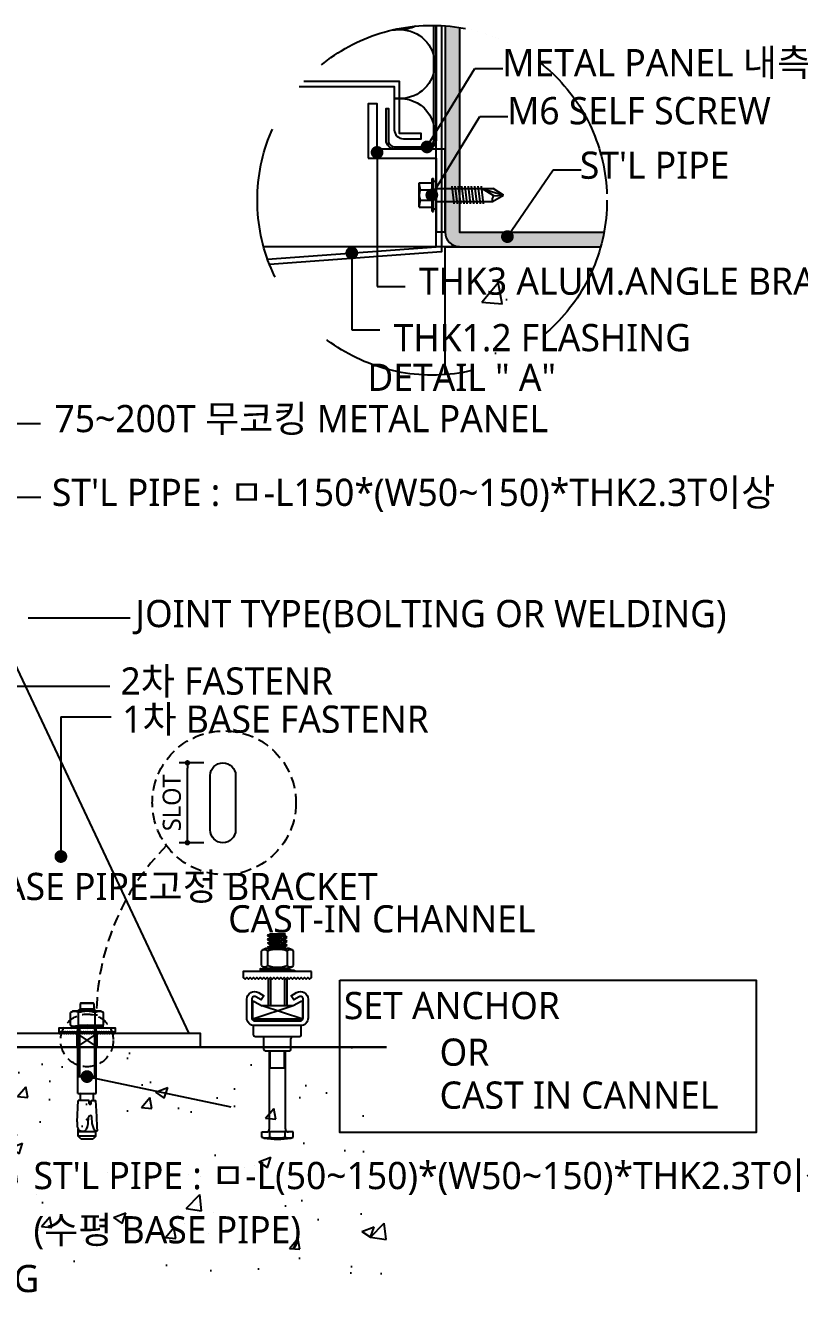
# Model space of a CAD drawing. Header units: millimetres. Extents: x -1365 to 31821, y 84 to 2865.
# Drawn here: x 5678 to 6020, y 845 to 1404 of the extents above; entities that cross this region are included whole.
import ezdxf

# ---------------------------------------------------------------- set-up
doc = ezdxf.new("R2010")
doc.units = ezdxf.units.MM
doc.header["$LTSCALE"] = 10
for name, pattern in [('2017.06.22  K-TOP METAL PANEL SHAPE(수정)$0$HID', [0.345, 0.225, -0.12]), ('CONTINOUS', [0]), ('HID', [0.375, 0.25, -0.125])]:
    doc.linetypes.add(name, pattern=pattern)
doc.layers.get('DEFPOINTS').update_dxf_attribs({"color": 137})
for name, color, linetype in [('1.bolt', 9, 'CONTINOUS'), ('1차화스너', 52, 'Continuous'), ('FLASHING', 5, 'Continuous'), ('steel', 3, 'Continuous'), ('SYM-LEAD', 6, 'Continuous'), ('TEXT', 3, 'Continuous'), ('볼트', 1, 'Continuous'), ('스피드블록메탈 100', 2, 'Continuous'), ('스피드블록메탈 135', 2, 'Continuous')]:
    doc.layers.add(name, color=color, linetype=linetype)
doc.styles.add('form$0$맑은고딕', font='malgun.ttf')
doc.styles.add('ROMANC', font='malgun.ttf', dxfattribs={"height": 8})
doc.styles.add('스타일1', font='malgun.ttf')
doc.dimstyles.new('KST-SHAPE_0.5', dxfattribs={"dimscale": 12, "dimtxt": 8, "dimasz": 0.2, "dimexe": 0.3, "dimexo": 0.7, "dimgap": 0.23, "dimtad": 1, "dimdec": 0, "dimlunit": 6, "dimtxsty": 'ROMANC', "dimblk": 'DOT', "dimcen": 2.5, "dimclrd": 11, "dimclre": 11, "dimclrt": 2, "dimadec": 0, "dimazin": 0, "dimtfac": 1, "dimtdec": 0, "dimtix": 1, "dimtmove": 2, "dimatfit": 3, "dimldrblk": 'DOT', "dimfxl": 1, "dimarcsym": 0})

# ---------------------------------------------------------------- blocks, each defined once
blk = doc.blocks.new('r6u76')
at = {"layer": '1.bolt', "color": 253}
for p, q in [((352662.1, -83450.1), (352660.1, -83451.2)), ((352687.4, -83450.1), (352662.1, -83450.1)), ((352666.8, -83450.1), (352668.9, -83447.9)), ((352668.2, -83448.7), (352668.2, -83450.1)), ((352669.4, -83442.6), (352668.8, -83443.3)), ((352668.8, -83443.3), (352668.8, -83447.9)), ((352680.8, -83443.3), (352668.8, -83443.3)), ((352668.9, -83447.9), (352680.6, -83447.9)), ((352669.4, -83442.6), (352680.1, -83442.6)), ((352680.8, -83443.3), (352680.1, -83442.6)), ((352682.8, -83450.1), (352680.6, -83447.9)), ((352680.8, -83443.3), (352680.8, -83447.9)), ((352681.3, -83448.7), (352681.3, -83450.1)), ((352687.4, -83450.1), (352689.4, -83451.2)), ((352660.1, -83462.3), (352660.1, -83451.2)), ((352667.4, -83462.3), (352667.4, -83451.2)), ((352682.1, -83462.3), (352682.1, -83451.2)), ((352689.4, -83462.3), (352689.4, -83451.2)), ((352662.1, -83463.4), (352660.1, -83462.3)), ((352666.5, -83462.3), (352683.7, -83462.3)), ((352666.8, -83522.6), (352666.8, -83464.8)), ((352668.2, -83464.8), (352668.2, -83507.6)), ((352681.3, -83464.8), (352681.3, -83507.6)), ((352682.8, -83522.6), (352682.8, -83464.8)), ((352687.4, -83463.4), (352689.4, -83462.3)), ((352666.8, -83507.6), (352682.8, -83507.6)), ((352666.8, -83522.6), (352682.8, -83522.6)), ((352669.1, -83528.7), (352669.1, -83523.2)), ((352680.4, -83528.7), (352680.4, -83523.2)), ((352666, -83547.6), (352667, -83528.7)), ((352676.8, -83528.7), (352667, -83528.7)), ((352676.6, -83531.3), (352676.8, -83528.7)), ((352678.4, -83528.7), (352682.6, -83528.7)), ((352678.5, -83531.3), (352678.4, -83528.7)), ((352683.3, -83542.7), (352682.6, -83528.7)), ((352675.1, -83551.9), (352675.4, -83550.6)), ((352675.4, -83550.6), (352675.8, -83549.3)), ((352675.8, -83549.3), (352676.1, -83543.4)), ((352679.3, -83548.9), (352679, -83543.1)), ((352679.9, -83550.7), (352679.3, -83548.9)), ((352680.5, -83552.6), (352679.9, -83550.7)), ((352683.7, -83552.2), (352683.3, -83542.7)), ((352666.4, -83552.4), (352666.9, -83553.8)), ((352666.9, -83553.8), (352667.9, -83554.9)), ((352667, -83560.3), (352667, -83553.9)), ((352667, -83555.9), (352682.6, -83555.9)), ((352682.6, -83560.3), (352667, -83560.3)), ((352669.3, -83562.6), (352667, -83560.3)), ((352667.9, -83554.9), (352669.2, -83555.6)), ((352669.2, -83555.6), (352670.6, -83555.8)), ((352670.6, -83555.8), (352672.9, -83555.4)), ((352672.9, -83555.4), (352674.3, -83554.1)), ((352674.3, -83554.1), (352675.1, -83551.9)), ((352682.6, -83560.3), (352680.2, -83562.6)), ((352681.2, -83554.4), (352680.5, -83552.6)), ((352682.6, -83555.6), (352681.2, -83554.4)), ((352682.6, -83555.6), (352683.9, -83555.6)), ((352682.6, -83560.3), (352682.6, -83555.6)), ((352683.9, -83555.6), (352683.7, -83552.2)), ((352669.4, -83562.6), (352680.1, -83562.6))]:
    blk.add_line(p, q, dxfattribs=at)
blk.add_lwpolyline([(352694.6, -83469.8), (352694.6, -83469.8), (352695.6, -83467.8), (352696.6, -83469.8), (352697.6, -83467.8), (352698.6, -83469.8), (352699.6, -83467.8), (352699.8, -83468), (352699.8, -83464.8), (352649.8, -83464.8), (352649.8, -83468), (352650.6, -83469.8), (352651.6, -83467.8), (352652.6, -83469.8), (352653.6, -83467.8), (352654.6, -83469.8), (352655.6, -83467.8), (352656.6, -83469.8), (352657.6, -83467.8), (352658.6, -83469.8), (352659.6, -83467.8), (352660.6, -83469.8), (352661.6, -83467.8), (352662.6, -83469.8), (352663.6, -83467.8), (352664.6, -83469.8), (352665.6, -83467.8), (352666.6, -83469.8), (352667.6, -83467.8), (352668.6, -83469.8), (352669.6, -83467.8), (352670.6, -83469.8), (352671.6, -83467.8), (352672.6, -83469.8), (352673.6, -83467.8), (352674.6, -83469.8), (352675.6, -83467.8), (352676.6, -83469.8), (352677.6, -83467.8), (352678.6, -83469.8), (352679.6, -83467.8), (352680.6, -83469.8), (352681.6, -83467.8), (352682.6, -83469.8), (352683.6, -83467.8), (352684.6, -83469.8), (352685.6, -83467.8), (352686.6, -83469.8), (352687.6, -83467.8), (352688.6, -83469.8), (352689.6, -83467.8), (352690.6, -83469.8), (352691.6, -83467.8), (352692.6, -83469.8), (352693.6, -83467.8), (352694.6, -83469.8), (352694.6, -83469.8)], dxfattribs=at)
for points in [[(352661.1, -83463.5), (352661.2, -83464.8), (352675.1, -83463.5), (352675, -83462.3)], [(352661.1, -83463.5), (352661.2, -83464.8), (352689.1, -83463.5), (352689, -83462.3)], [(352675.1, -83463.5), (352675.2, -83464.8), (352689.1, -83463.5), (352689, -83462.3)]]:
    blk.add_lwpolyline(points, close=True, dxfattribs=at)
for centre, radius, start, end in [((352663.8, -83456.6), 6.47, 55.5615, 124.4385), ((352674.8, -83474.3), 24.2, 72.383, 107.617), ((352685.7, -83456.6), 6.47, 55.5615, 124.4385), ((352663.8, -83457), 6.47, 235.5615, 304.4385), ((352674.8, -83439.3), 24.2, 252.383, 287.617), ((352685.7, -83457), 6.47, 235.5615, 304.4385), ((352668.5, -83523.2), 0.598, 0, 90), ((352681, -83523.2), 0.598, 90, 180), ((352677.6, -83531.1), 0.965, 188.5979, 351.4021), ((352685.5, -83548.6), 19.5, 177, 191.2993), ((352677.6, -83543.5), 1.47, 17.8518, 173.8748)]:
    blk.add_arc(centre, radius, start, end, dxfattribs=at)
blk.add_point((352674.6, -83545.4), dxfattribs=at)
blk = doc.blocks.new('_DOT')
at = {"color": 0, "linetype": 'ByBlock'}
blk.add_line((-0.5, 0), (-1, 0), dxfattribs=at)
at = {"color": 0, "linetype": 'ByBlock', "const_width": 0.5}
blk.add_lwpolyline([(-0.25, 0, 1), (0.25, 0, 1)], format="xyb", close=True, dxfattribs=at)
blk = doc.blocks.new('*D176')
at = {"color": 11, "lineweight": -2, "transparency": 16777216}
for p, q in [((5756.99, 1078.92), (5746.13, 1078.92)), ((5749.73, 1046.12), (5749.73, 1076.52)), ((5756.99, 1043.72), (5746.13, 1043.72))]:
    blk.add_line(p, q, dxfattribs=at)
at = {"layer": 'DEFPOINTS', "color": 0, "transparency": 16777216}
for p in [(5749.73, 1078.92), (5765.39, 1078.92), (5765.39, 1043.72)]:
    blk.add_point(p, dxfattribs=at)
at = {"color": 11, "lineweight": -2, "transparency": 16777216, "xscale": 2.4, "yscale": 2.4, "zscale": 2.4}
for p, rotation in [((5749.73, 1078.92), 90), ((5749.73, 1043.72), 270)]:
    blk.add_blockref('_DOT', p, dxfattribs=dict(at, rotation=rotation))
at = {"color": 2, "transparency": 16777216, "insert": (5742.88, 1061.32), "char_height": 8, "attachment_point": 5, "rotation": 90, "style": 'ROMANC'}
blk.add_mtext('SLOT ', dxfattribs=at)
blk = doc.blocks.new('A$C52D06953')
at = {"layer": '1차화스너', "color": 253}
for p, q in [((7.47, 25.29, 0), (8.43, 25.79, 0)), ((7.47, 25.29, 0), (7.47, 25.24, 0)), ((16.16, 24.48, 0), (7.47, 25.29, 0)), ((16.16, 24.43, 0), (7.47, 25.24, 0)), ((7.47, 25.24, 0), (8.72, 24.39, 0)), ((7.47, 23.55, 0), (8.72, 24.19, 0)), ((7.47, 23.55, 0), (7.47, 23.49, 0)), ((16.16, 22.74, 0), (7.47, 23.55, 0)), ((16.16, 22.68, 0), (7.47, 23.49, 0)), ((7.47, 23.49, 0), (8.72, 22.64, 0)), ((7.47, 21.8, 0), (8.72, 22.45, 0)), ((15.43, 25.79, 0), (8.43, 25.79, 0)), ((8.72, 24.39, 0), (8.72, 24.19, 0)), ((14.9, 23.76, 0), (8.72, 24.39, 0)), ((14.9, 23.55, 0), (8.72, 24.19, 0)), ((8.72, 22.64, 0), (8.72, 22.45, 0)), ((14.9, 22.02, 0), (8.72, 22.64, 0)), ((14.9, 21.8, 0), (8.72, 22.45, 0)), ((14.9, 25.29, 0), (10.17, 25.79, 0)), ((14.9, 25.51, 0), (12.14, 25.79, 0)), ((14.9, 25.51, 0), (15.43, 25.79, 0)), ((14.9, 25.51, 0), (14.9, 25.29, 0)), ((16.16, 24.48, 0), (14.9, 25.29, 0)), ((14.9, 23.76, 0), (16.16, 24.43, 0)), ((14.9, 23.76, 0), (14.9, 23.55, 0)), ((16.16, 22.74, 0), (14.9, 23.55, 0)), ((14.9, 22.02, 0), (16.16, 22.68, 0)), ((16.16, 24.48, 0), (16.16, 24.43, 0)), ((16.16, 22.74, 0), (16.16, 22.68, 0)), ((4.8, 18.34, 0), (4.8, 18.4, 0)), ((4.8, 11.92, 0), (4.8, 18.34, 0)), ((7.47, 21.8, 0), (7.47, 21.75, 0)), ((16.16, 20.99, 0), (7.47, 21.8, 0)), ((16.16, 20.94, 0), (7.47, 21.75, 0)), ((7.47, 21.75, 0), (8.72, 20.89, 0)), ((7.47, 20.05, 0), (8.72, 20.7, 0)), ((7.47, 20.05, 0), (7.47, 20, 0)), ((13.5, 19.49, 0), (7.47, 20.05, 0)), ((12.9, 19.49, 0), (7.47, 20, 0)), ((7.47, 20, 0), (8.21, 19.49, 0)), ((7.47, 19.49, 0), (16.16, 19.49, 0)), ((7.47, 18.34, 0), (7.47, 11.98, 0)), ((8.72, 20.89, 0), (8.72, 20.7, 0)), ((14.9, 20.27, 0), (8.72, 20.89, 0)), ((14.9, 20.06, 0), (8.72, 20.7, 0)), ((14.9, 22.02, 0), (14.9, 21.8, 0)), ((16.16, 20.99, 0), (14.9, 21.8, 0)), ((14.9, 20.27, 0), (16.16, 20.94, 0)), ((14.9, 20.27, 0), (14.9, 20.06, 0)), ((15.77, 19.49, 0), (14.9, 20.06, 0)), ((16.16, 20.99, 0), (16.16, 20.94, 0)), ((16.16, 18.34, 0), (16.16, 11.98, 0)), ((18.82, 11.91, 0), (18.82, 18.41, 0)), ((7.47, 10.76, 0), (16.16, 10.76, 0)), ((7.72, 5.95, 0), (7.72, -5.89, 0)), ((8.72, 5.95, 0), (8.72, -5.89, 0)), ((14.9, 5.95, 0), (14.9, -5.89, 0)), ((15.9, 5.95, 0), (15.9, -5.89, 0)), ((1.58, -3.86, 0), (0.91, -3.86, 0)), ((0.91, -11.71, 0), (0.91, -3.86, 0)), ((1.58, -3.86, 0), (5.09, -5.89, 0)), ((22.31, -3.86, 0), (18.8, -5.89, 0)), ((22.98, -3.86, 0), (22.31, -3.86, 0)), ((22.98, -11.71, 0), (22.98, -3.86, 0)), ((18.8, -5.89, 0), (0.91, -11.71, 0)), ((18.8, -5.89, 0), (5.09, -5.89, 0)), ((22.98, -11.71, 0), (5.09, -5.89, 0)), ((1.58, -12.39, 0), (0.91, -11.71, 0)), ((22.98, -11.71, 0), (0.91, -11.71, 0)), ((1.31, -18.75, 0), (1.31, -14.55, 0)), ((22.31, -12.39, 0), (1.58, -12.39, 0)), ((22.98, -11.71, 0), (22.31, -12.39, 0)), ((22.31, -18.75, 0), (22.31, -14.55, 0)), ((21.61, -19.45, 0), (2.01, -19.45, 0)), ((5.86, -25.05, 0), (5.86, -20.15, 0)), ((17.76, -25.05, 0), (17.76, -20.15, 0)), ((17.06, -25.75, 0), (6.56, -25.75, 0)), ((8.31, -60, 0), (8.31, -25.75, 0)), ((8.66, -33.24, 0), (8.66, -25.75, 0)), ((14.96, -33.24, 0), (14.96, -25.75, 0)), ((15.31, -60, 0), (15.31, -25.75, 0)), ((15.31, -33.24, 0), (8.31, -33.24, 0)), ((4.94, -61.4, 0), (7.61, -61.4, 0)), ((4.94, -63.67, 0), (4.94, -61.4, 0)), ((16.01, -61.4, 0), (7.61, -61.4, 0)), ((8.38, -63.67, 0), (8.38, -61.4, 0)), ((15.25, -63.67, 0), (15.25, -61.4, 0)), ((18.68, -61.4, 0), (16.01, -61.4, 0)), ((18.68, -63.67, 0), (18.68, -61.4, 0)), ((5.86, -64.2, 0), (4.94, -63.67, 0)), ((17.76, -64.2, 0), (5.86, -64.2, 0)), ((17.76, -64.2, 0), (18.68, -63.67, 0))]:
    blk.add_line(p, q, dxfattribs=at)
for points in [[(26.75, 9.26), (-3.25, 9.26), (-3.25, 6.62), (-2.5, 5.87), (-1.75, 6.62), (-1, 5.87), (-0.25, 6.62), (0.5, 5.87), (1.25, 6.62), (2, 5.87), (2.75, 6.62), (3.5, 5.87), (4.25, 6.62), (5, 5.87), (5.75, 6.62), (6.5, 5.87), (7.25, 6.62), (8, 5.87), (8.75, 6.62), (9.5, 5.87), (10.25, 6.62), (11, 5.87), (11.75, 6.62), (12.5, 5.87), (13.25, 6.62), (14, 5.87), (14.75, 6.62), (15.5, 5.87), (16.25, 6.62), (17, 5.87), (17.75, 6.62), (18.5, 5.87), (19.25, 6.62), (20, 5.87), (20.75, 6.62), (21.5, 5.87), (22.25, 6.62), (23, 5.87), (23.75, 6.62), (24.5, 5.87), (25.25, 6.62), (26, 5.87), (26.75, 6.62)], [(11.81, 9.93), (11.75, 9.27), (4.31, 9.93), (4.37, 10.59)], [(19.31, 9.93), (19.25, 9.26), (4.31, 9.93), (4.37, 10.59)], [(19.31, 9.93), (19.25, 9.26), (11.81, 9.93), (11.87, 10.59)]]:
    blk.add_lwpolyline(points, close=True, dxfattribs=at)
blk.add_lwpolyline([(1.69, -12.39), (11.81, -12.39), (21.94, -12.39, 0.414214), (23.15, -11.17), (23.15, -2.92, 0.57735), (21.33, -1.87), (18.97, -3.23), (17.89, -1.36), (20.25, 0, -0.57735), (25.31, -2.92), (25.31, -11.17, -0.414214), (21.94, -14.55), (1.69, -14.55, -0.414214), (-1.69, -11.17), (-1.69, -2.92, -0.57735), (3.38, 0), (5.74, -1.36), (4.66, -3.23), (2.29, -1.87, 0.57735), (0.47, -2.92), (0.47, -11.17, 0.414214)], format="xyb", close=True, dxfattribs=at)
for centre, radius, start, end in [((6.1, 17.09, 0), 1.85, 42.4396, 135.0099), ((7.58, 15.43, 0), 4.07, 91.5692, 132.9296), ((11.81, 6.04, 0), 13.04, 70.5389, 109.4611), ((16.05, 15.43, 0), 4.07, 47.0704, 88.4308), ((17.52, 17.09, 0), 1.85, 45.3774, 137.5604), ((6.1, 13.22, 0), 1.85, 224.9901, 317.5604), ((7.58, 14.83, 0), 4.07, 227.0704, 268.4308), ((11.81, 24.28, 0), 13.04, 250.5389, 289.4611), ((17.52, 13.22, 0), 1.85, 222.4396, 314.6226), ((16.05, 14.83, 0), 4.07, 271.5692, 312.9296), ((2.01, -18.75, 0), 0.7, 180, 270), ((5.16, -20.15, 0), 0.7, 0, 90), ((18.46, -20.15, 0), 0.7, 90, 180), ((21.61, -18.75, 0), 0.7, 270, 0), ((6.56, -25.05, 0), 0.7, 180, 270), ((17.06, -25.05, 0), 0.7, 270, 0), ((6.91, -60, 0), 1.4, 270, 0), ((16.71, -60, 0), 1.4, 180, 270), ((6.66, -61.16, 0), 3.04, 235.6158, 304.3842), ((11.81, -13.8, 0), 50.75, 263.2671, 276.7329), ((11.81, -52.83, 0), 11.37, 252.412, 287.588), ((16.97, -61.16, 0), 3.04, 235.6158, 304.3842)]:
    blk.add_arc(centre, radius, start, end, dxfattribs=at)
blk = doc.blocks.new('POT')
at = {"layer": 'TEXT', "color": 1, "const_width": 0.75}
blk.add_lwpolyline([(-0.375, 0, 1), (0.375, 0, 1)], format="xyb", close=True, dxfattribs=at)
blk = doc.blocks.new('w5ru')
at = {"layer": '볼트'}
for p, q in [((46847.21, -99720.23), (46847.21, -99726.23)), ((46847.21, -99720.23), (46858.41, -99720.23)), ((46850.41, -99720.74), (46850.41, -99726.23)), ((46855.21, -99720.74), (46855.21, -99726.23)), ((46858.41, -99720.23), (46858.41, -99726.23)), ((46845.21, -99726.23), (46860.41, -99726.23)), ((46845.21, -99726.23), (46845.21, -99726.83)), ((46845.21, -99726.83), (46860.41, -99726.83)), ((46846.41, -99726.83), (46846.41, -99728.03)), ((46846.41, -99728.03), (46859.21, -99728.03)), ((46859.21, -99726.83), (46859.21, -99728.03)), ((46860.41, -99726.23), (46860.41, -99726.83)), ((46852.4, -99754.5), (46855.69, -99749.36)), ((46855.81, -99749.01), (46852.81, -99759.02)), ((46849.81, -99754.02), (46852.81, -99759.02)), ((46852.4, -99754.5), (46852.81, -99759.02)), ((46852.81, -99759.02), (46855.81, -99754.25))]:
    blk.add_line(p, q, dxfattribs=at)
at = {"layer": '볼트', "linetype": 'Continuous'}
for p, q in [((46849.81, -99728.03), (46849.81, -99754.02)), ((46855.81, -99728.03), (46855.81, -99754.25))]:
    blk.add_line(p, q, dxfattribs=at)
at = {"layer": '볼트', "color": 253}
for p, q in [((46848.81, -99736.38), (46856.81, -99735.38)), ((46848.81, -99737.88), (46856.81, -99736.88)), ((46848.81, -99739.38), (46856.81, -99738.38)), ((46848.81, -99740.88), (46856.81, -99739.88)), ((46848.81, -99742.38), (46856.81, -99741.38)), ((46848.81, -99743.88), (46856.81, -99742.88)), ((46848.81, -99745.38), (46856.81, -99744.38)), ((46848.81, -99746.88), (46856.81, -99745.88)), ((46848.81, -99748.38), (46856.81, -99747.38)), ((46848.81, -99749.88), (46856.81, -99748.88))]:
    blk.add_line(p, q, dxfattribs=at)
at = {"layer": '볼트'}
for centre, radius, start, end in [((46847.25, -99730.16), 9.93, 71.48962, 90.26975), ((46852.81, -99726.09), 5.86, 65.83628, 114.16372), ((46858.36, -99730.16), 9.93, 89.73025, 108.51038), ((46850.8, -99755.89), 2.12, 40.95086, 118.09193)]:
    blk.add_arc(centre, radius, start, end, dxfattribs=at)

msp = doc.modelspace()

# ---------------------------------------------------------------- hatches: boundary and pattern name
h = msp.add_hatch(color=252)
h.dxf.hatch_style = 1
edge = h.paths.add_edge_path()
edge.add_arc((5857.64, 1326.92), 77.08, 88.7154, 89.4588)
edge.add_line((5858.36, 1403.99), (5858.36, 1353.41))
edge.add_arc((5855.36, 1353.41), 3, -90, 0, ccw=False)
edge.add_line((5855.36, 1350.41), (5841.36, 1350.41))
edge.add_arc((5841.36, 1353.41), 3, 180, 270, ccw=False)
edge.add_line((5838.36, 1353.41), (5838.36, 1367.41))
edge.add_line((5838.36, 1367.41), (5837.36, 1367.41))
edge.add_line((5837.36, 1367.41), (5837.36, 1353.41))
edge.add_arc((5841.36, 1353.41), 4, 180, 270)
edge.add_line((5841.36, 1349.41), (5855.36, 1349.41))
edge.add_arc((5855.36, 1353.41), 4, 270, 360)
edge.add_line((5859.36, 1353.41), (5859.36, 1403.97))
h = msp.add_hatch(color=22)
h.dxf.hatch_style = 1
h.paths.add_polyline_path([(5863.36, 1312.82, 0.414214), (5869.76, 1306.42), (5931.94, 1306.42, 0.067381), (5934.71, 1326.92, 0.392592), (5863.36, 1403.78)])
h.paths.add_polyline_path([(5869.76, 1312.82), (5933.42, 1312.82, 0.046003), (5934.71, 1326.92, 0.368657), (5869.76, 1403.03)], flags=16)
h = msp.add_hatch()
h.set_pattern_fill('AR-CONC', color=9, scale=0.6)
h.set_pattern_definition([(50, (-27693.93, -5029.06), (109.3108, -9.56345), [11.43, -125.73]), (355, (-27693.93, -5029.06), (-21.14605, 114.6341), [9.144, -100.58435]), (100.45144, (-27684.82, -5029.86), (88.16475, 105.07065), [9.714, -106.85415]), (46.1842, (-27693.93, -4998.58), (162.6474, -25.2254), [17.145, -188.595]), (96.63556, (-27680.37, -5000.68), (142.4425, 148.4557), [14.571, -160.2814]), (351.18415, (-27693.93, -4998.58), (142.4425, 148.4557), [13.716, -150.8758]), (21, (-27678.69, -5006.2), (90.96863, -61.35912), [11.43, -125.73]), (326, (-27678.69, -5006.2), (37.0812, 110.51278), [9.144, -100.584]), (71.45144, (-27671.11, -5011.31), (128.04985, 49.15366), [9.714, -106.85396]), (37.5, (-27693.93, -5029.06), (1.85316, 50.733023), [0, -99.3648, 0, -102.108, 0, -100.965]), (7.5, (-27693.93, -5029.06), (40.0918, 60.108345), [0, -58.2168, 0, -97.0788, 0, -38.481]), (327.5, (-27727.914, -5029.06), (81.354357, -3.437246), [0, -38.1, 0, -118.872, 0, -157.734]), (317.5, (-27743.154, -5029.06), (88.87751, 15.2559), [0, -49.53, 0, -78.9432, 0, -112.014])])
edge = h.paths.add_edge_path()
edge.add_arc((5857.64, 1326.92), 77.08, 274.2618, 344.5807)
edge.add_line((5931.94, 1306.42), (5863.36, 1306.42))
edge.add_line((5863.36, 1306.42), (5863.36, 1250.05))
h = msp.add_hatch()
h.set_pattern_fill('AR-CONC', color=9, scale=0.3)
h.set_pattern_definition([(50, (-11221.21, -2214.19), (54.6554, -4.78173), [5.715, -62.865]), (355, (-11221.21, -2214.19), (-10.57303, 57.31705), [4.572, -50.29218]), (100.45144, (-11216.654, -2214.59), (44.08237, 52.53533), [4.857, -53.42707]), (46.1842, (-11221.21, -2198.95), (81.3237, -12.6127), [8.5725, -94.2975]), (96.63556, (-11214.43, -2200), (71.22124, 74.22784), [7.2855, -80.1407]), (351.18415, (-11221.21, -2198.95), (71.22124, 74.22784), [6.858, -75.4379]), (21, (-11213.59, -2202.76), (45.48432, -30.67956), [5.715, -62.865]), (326, (-11213.59, -2202.76), (18.5406, 55.25639), [4.572, -50.292]), (71.45144, (-11209.8, -2205.316), (64.02493, 24.57683), [4.857, -53.42698]), (37.5, (-11221.208, -2214.19), (0.92658, 25.366512), [0, -49.6824, 0, -51.054, 0, -50.4825]), (7.5, (-11221.208, -2214.19), (20.0459, 30.054172), [0, -29.1084, 0, -48.5394, 0, -19.2405]), (327.5, (-11238.2, -2214.19), (40.677179, -1.718623), [0, -19.05, 0, -59.436, 0, -78.867]), (317.5, (-11245.82, -2214.19), (44.438754, 7.62795), [0, -24.765, 0, -39.4716, 0, -56.007])])
h.paths.add_polyline_path([(5557.44, 853.55), (5837.54, 853.55), (5837.54, 953.55), (5557.44, 953.55)])

# ---------------------------------------------------------------- linework, layer by layer
at = {"color": 1}
for p, q in [((5869.76, 1306.42), (5783.33, 1306.42)), ((5837.54, 953.55), (5591.73, 953.55))]:
    msp.add_line(p, q, dxfattribs=at)
at = {"color": 251, "ltscale": 0.01}
for points in [[(5850.27, 1403.64, -0.113868), (5843.61, 1402.11), (5841.34, 1402.25)], [(5839.57, 1401.85), (5843.61, 1402.11, -1), (5843.61, 1371.75), (5840.96, 1371.92)], [(5840.96, 1371.58), (5843.61, 1371.75, -0.554919), (5857.25, 1349.88)], [(5840.96, 1371.58), (5843.61, 1371.75, -0.554919), (5857.25, 1349.88)], [(5840.96, 1371.58), (5843.61, 1371.75, -0.554919), (5857.25, 1349.88)]]:
    msp.add_lwpolyline(points, format="xyb", dxfattribs=at)
at = {"color": 22}
msp.add_lwpolyline([(5863.36, 1403.78), (5863.36, 1312.82, 0.414214), (5869.76, 1306.42), (5931.94, 1306.42)], format="xyb", dxfattribs=at)
msp.add_lwpolyline([(5869.76, 1403.03), (5869.76, 1312.82), (5933.42, 1312.82)], dxfattribs=at)
at = {"color": 251}
for points in [[(5863.36, 1250.05), (5863.36, 1306.42), (5931.94, 1306.42)], [(5557.44, 853.55), (5557.44, 953.55), (5837.54, 953.55)]]:
    msp.add_lwpolyline(points, dxfattribs=at)
at = {"color": 1}
msp.add_lwpolyline([(5759.79, 1049.32), (5759.79, 1073.32, -1), (5770.99, 1073.32), (5770.99, 1049.32, -1)], format="xyb", close=True, dxfattribs=at)
at = {"color": 2}
msp.add_lwpolyline([(5817, 983.05), (6000.58, 983.05), (6000.58, 915.99), (5817, 915.99)], close=True, dxfattribs=at)
at = {"color": 6, "linetype": '2017.06.22  K-TOP METAL PANEL SHAPE(수정)$0$HID', "ltscale": 30}
msp.add_circle((5857.64, 1326.92), 77.08, dxfattribs=at)
at = {"color": 2, "linetype": 'HID', "ltscale": 2}
for centre, radius in [((5765.92, 1061.32), 31.67), ((5705.44, 956.55), 11.6)]:
    msp.add_circle(centre, radius, dxfattribs=at)
msp.add_arc((5815.94, 967.49), 106.33, 135.1897, 180.0633, dxfattribs=at)
at = {"layer": '1차화스너', "color": 9}
msp.add_line((5750.44, 959.55), (5661.44, 1148.55), dxfattribs=at)
at = {"layer": '1차화스너', "color": 1}
for p, q in [((5700.94, 953.55), (5709.94, 959.55)), ((5700.94, 959.55), (5709.94, 953.55))]:
    msp.add_line(p, q, dxfattribs=at)
at = {"layer": '1차화스너'}
msp.add_lwpolyline([(5655.44, 1153.55), (5655.44, 953.55), (5755.44, 953.55), (5755.44, 959.55), (5665.44, 959.55, -0.414214), (5661.44, 963.55), (5661.44, 1153.55)], format="xyb", close=True, dxfattribs=at)
msp.add_lwpolyline([(5700.94, 953.55), (5709.94, 953.55), (5709.94, 959.55), (5700.94, 959.55)], close=True, dxfattribs=at)
at = {"layer": 'FLASHING', "color": 4}
for points in [[(5785.07, 1300.92), (5859.36, 1306.42), (5859.36, 1403.97)], [(5861.76, 1403.88), (5861.76, 1304.2), (5785.95, 1298.58)]]:
    msp.add_lwpolyline(points, dxfattribs=at)
at = {"layer": 'steel', "color": 30}
msp.add_lwpolyline([(5829.36, 1345.41), (5859.36, 1345.41), (5859.36, 1313.03), (5863.36, 1313.03), (5863.36, 1349.41), (5833.36, 1349.41), (5833.36, 1369.41), (5829.36, 1369.41)], close=True, dxfattribs=at)
at = {"layer": 'SYM-LEAD'}
for p, q in [((5855.36, 1350.41), (5876.5, 1385.06)), ((5876.5, 1385.06), (5888.85, 1385.06)), ((5857.5, 1329.22), (5878.65, 1363.87)), ((5878.65, 1363.87), (5890.99, 1363.87)), ((5833.36, 1348.01), (5833.36, 1288.96)), ((5890.83, 1310.89), (5911.02, 1340.28)), ((5911.02, 1340.28), (5923.36, 1340.28)), ((5822.22, 1303.67), (5822.22, 1269.8)), ((5833.36, 1288.96), (5845.71, 1288.96)), ((5822.22, 1269.8), (5834.56, 1269.8)), ((5685.01, 1228.39), (5489.6, 1228.39)), ((5685.15, 1195.84), (5640.21, 1195.84)), ((5724.43, 1142.71), (5679.49, 1142.71)), ((5715.55, 1112.61), (5625.34, 1112.61)), ((5693.93, 1099.16), (5693.93, 1037.63)), ((5693.93, 1099.16), (5716.13, 1099.16)), ((5705.44, 940.62), (5768.92, 927.27))]:
    msp.add_line(p, q, dxfattribs=at)
at = {"layer": '스피드블록메탈 100', "color": 4}
msp.add_lwpolyline([(5859.36, 1403.97), (5859.36, 1353.41, -0.414214), (5855.36, 1349.41), (5841.36, 1349.41, -0.414214), (5837.36, 1353.41), (5837.36, 1367.41), (5838.36, 1367.41), (5838.36, 1353.41, 0.414214), (5841.36, 1350.41), (5855.36, 1350.41, 0.414214), (5858.36, 1353.41), (5858.36, 1403.99)], format="xyb", dxfattribs=at)
at = {"layer": '스피드블록메탈 135', "color": 181}
msp.add_lwpolyline([(5799.06, 1377.02), (5840.96, 1377.02), (5840.96, 1358.02, 0.414214), (5844.96, 1354.02), (5852.78, 1354.02), (5852.78, 1356.32), (5843.26, 1356.32), (5843.26, 1379.32), (5801.11, 1379.32)], format="xyb", dxfattribs=at)

# ---------------------------------------------------------------- block references
at = {"color": 1, "yscale": 3.75, "zscale": 3.75, "rotation": 270}
for p, xscale in [((5855.36, 1350.41), -3.75), ((5833.36, 1348.01), 3.75), ((5857.5, 1329.22), -3.75), ((5890.83, 1310.89), -3.75), ((5822.22, 1303.67), 3.75), ((5693.93, 1037.63), -3.75), ((5705.44, 940.62), 3.75)]:
    msp.add_blockref('POT', p, dxfattribs=dict(at, xscale=xscale))
msp.add_blockref('A$C52D06953', (5777.62, 977.62))
at = {"layer": '1.bolt', "xscale": 0.5, "yscale": 0.5, "zscale": 0.5}
msp.add_blockref('r6u76', (-170631.94, 42694.43), dxfattribs=at)
at = {"layer": '볼트', "xscale": 0.96, "yscale": 0.96, "zscale": 0.96, "rotation": 90}
msp.add_blockref('w5ru', (-89879.54, -43649.48), dxfattribs=at)

# ---------------------------------------------------------------- texts
at = {"layer": 'TEXT', "color": 3, "style": '스타일1'}
for s, p in [('METAL PANEL 내측하단', (5888.59, 1381.58)), ('M6 SELF SCREW', (5890.73, 1360.39)), ("ST'L PIPE", (5922.77, 1336.37)), ('THK3 ALUM.ANGLE BRACKET', (5851.82, 1285.26)), ('THK1.2 FLASHING', (5840.68, 1260.37)), ('DETAIL " A"', (5829.1, 1242.85)), ('75~200T 무코킹 METAL PANEL', (5691.12, 1224.68)), ("ST'L PIPE : ㅁ-L150*(W50~150)*THK2.3T이상", (5689.99, 1192.16)), ('JOINT TYPE(BOLTING OR WELDING)', (5726.76, 1138.72)), ('2차 FASTENR', (5720.21, 1108.98)), ('1차 BASE FASTENR', (5720.97, 1092.17)), ('BASE PIPE고정 BRACKET', (5658.24, 1018.43)), ('CAST-IN CHANNEL', (5767.71, 1004.16)), ('SET ANCHOR ', (5818.71, 965.93)), ("ST'L PIPE : ㅁ-L(50~150)*(W50~150)*THK2.3T이상", (5681.87, 891)), ('(수평 BASE PIPE)', (5681.87, 867.09)), ('THK1.2 BASE FLASHING', (5511.81, 845.6))]:
    msp.add_text(s, height=12, dxfattribs=at).set_placement(p)
at = {"layer": 'TEXT', "linetype": 'Continuous', "style": 'form$0$맑은고딕'}
for s, p in [('OR', (5860.92, 945.38)), ('CAST IN CANNEL', (5860.92, 926.45))]:
    msp.add_text(s, height=12, dxfattribs=at).set_placement(p)

# ---------------------------------------------------------------- dimensions: what is measured, and where the dimension line sits
dim = msp.add_linear_dim(base=(5749.73, 1078.92), p1=(5765.39, 1043.72), p2=(5765.39, 1078.92), angle=90, text='SLOT ', dimstyle='KST-SHAPE_0.5', override={"dimtxt": 5})
dim.commit()
dim.dimension.update_dxf_attribs({"geometry": '*D176', "text_midpoint": (5742.88, 1061.32)})

doc.saveas('drawing.dxf')
